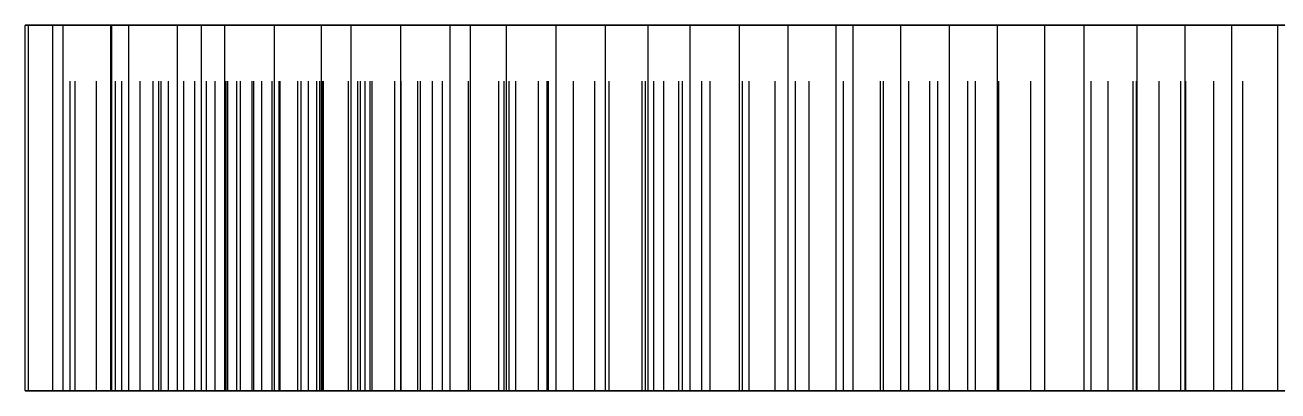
# Model space of a CAD drawing. Header units: millimetres. Extents: x -21 to 107, y -43 to 49.
# Drawn here: x -20.24 to -15.11, y 46.25 to 47.75 of the extents above; entities that cross this region are included whole.
import ezdxf

# ---------------------------------------------------------------- set-up
doc = ezdxf.new("R2010")
doc.units = ezdxf.units.MM
doc.linetypes.add('DASHED', pattern=[1.524, 1.27, -0.254])
doc.layers.add('HIDDEN', color=8, linetype='DASHED')
doc.layers.add('VISIBLE', color=7, linetype='CONTINUOUS')

msp = doc.modelspace()

# ---------------------------------------------------------------- linework, layer by layer
at = {"layer": 'HIDDEN'}
for points in [[(-20.24016, 47.74871), (-20.22633, 47.74871)], [(-20.05506, 47.74871), (-20.24016, 47.74871)], [(-20.24016, 47.74871), (-20.05506, 47.74871)], [(-20.24016, 46.24871), (-20.24016, 47.74871)], [(-20.22633, 47.74871), (-20.03507, 47.74871)], [(-20.22633, 46.24871), (-20.22633, 47.74871)], [(-20.12603, 47.74871), (-20.08462, 47.74871)], [(-19.94826, 47.74871), (-20.12603, 47.74871)], [(-20.12603, 47.74871), (-19.94826, 47.74871)], [(-20.03507, 47.74871), (-20.12603, 47.74871)], [(-20.12603, 46.24871), (-20.12603, 47.74871)], [(-20.08462, 47.74871), (-19.88841, 47.74871)], [(-20.08462, 46.24871), (-20.08462, 47.74871)], [(-19.86951, 47.74871), (-20.05506, 47.74871)], [(-20.05506, 47.74871), (-19.86951, 47.74871)], [(-20.05506, 46.24871), (-20.05506, 47.74871)], [(-20.05506, 46.24871), (-20.05506, 47.74871)], [(-20.03507, 47.74871), (-19.84381, 47.74871)], [(-19.84381, 47.74871), (-20.03507, 47.74871)], [(-20.03507, 46.24871), (-20.03507, 47.74871)], [(-20.03507, 46.24871), (-20.03507, 47.74871)], [(-19.76958, 47.74871), (-19.94826, 47.74871)], [(-19.94826, 47.74871), (-19.76958, 47.74871)], [(-19.94826, 46.24871), (-19.94826, 47.74871)], [(-19.94826, 46.24871), (-19.94826, 47.74871)], [(-19.88841, 47.74871), (-19.69266, 47.74871)], [(-19.88841, 46.24871), (-19.88841, 47.74871)], [(-19.88465, 47.74871), (-19.81592, 47.74871)], [(-19.71533, 47.74871), (-19.88465, 47.74871)], [(-19.88465, 47.74871), (-19.71533, 47.74871)], [(-19.69266, 47.74871), (-19.88465, 47.74871)], [(-19.88465, 46.24871), (-19.88465, 47.74871)], [(-19.68356, 47.74871), (-19.86951, 47.74871)], [(-19.86951, 47.74871), (-19.68356, 47.74871)], [(-19.86951, 46.24871), (-19.86951, 47.74871)], [(-19.86951, 46.24871), (-19.86951, 47.74871)], [(-19.84381, 47.74871), (-19.65263, 47.74871)], [(-19.65263, 47.74871), (-19.84381, 47.74871)], [(-19.84381, 46.24871), (-19.84381, 47.74871)], [(-19.84381, 46.24871), (-19.84381, 47.74871)], [(-19.81592, 47.74871), (-19.61601, 47.74871)], [(-19.81592, 46.24871), (-19.81592, 47.74871)], [(-19.59004, 47.74871), (-19.76958, 47.74871)], [(-19.76958, 47.74871), (-19.59004, 47.74871)], [(-19.76958, 46.24871), (-19.76958, 47.74871)], [(-19.76958, 46.24871), (-19.76958, 47.74871)], [(-19.54467, 47.74871), (-19.71533, 47.74871)], [(-19.71533, 47.74871), (-19.54467, 47.74871)], [(-19.71533, 46.24871), (-19.71533, 47.74871)], [(-19.71533, 46.24871), (-19.71533, 47.74871)], [(-19.69266, 47.74871), (-19.49746, 47.74871)], [(-19.49746, 47.74871), (-19.69266, 47.74871)], [(-19.69266, 46.24871), (-19.69266, 47.74871)], [(-19.69266, 46.24871), (-19.69266, 47.74871)], [(-19.49726, 47.74871), (-19.68356, 47.74871)], [(-19.68356, 47.74871), (-19.49726, 47.74871)], [(-19.68356, 46.24871), (-19.68356, 47.74871)], [(-19.68356, 46.24871), (-19.68356, 47.74871)], [(-19.65263, 47.74871), (-19.46161, 47.74871)], [(-19.46161, 47.74871), (-19.65263, 47.74871)], [(-19.65263, 46.24871), (-19.65263, 47.74871)], [(-19.65263, 46.24871), (-19.65263, 47.74871)], [(-19.61601, 47.74871), (-19.417, 47.74871)], [(-19.61601, 46.24871), (-19.61601, 47.74871)], [(-19.40964, 47.74871), (-19.59004, 47.74871)], [(-19.59004, 47.74871), (-19.40964, 47.74871)], [(-19.59004, 46.24871), (-19.59004, 47.74871)], [(-19.59004, 46.24871), (-19.59004, 47.74871)], [(-19.37266, 47.74871), (-19.54467, 47.74871)], [(-19.54467, 47.74871), (-19.37266, 47.74871)], [(-19.54467, 46.24871), (-19.54467, 47.74871)], [(-19.54467, 46.24871), (-19.54467, 47.74871)], [(-19.51756, 47.74871), (-19.42195, 47.74871)], [(-19.35776, 47.74871), (-19.51756, 47.74871)], [(-19.51756, 47.74871), (-19.35776, 47.74871)], [(-19.417, 47.74871), (-19.51756, 47.74871)], [(-19.51756, 46.24871), (-19.51756, 47.74871)], [(-19.49746, 47.74871), (-19.30292, 47.74871)], [(-19.30292, 47.74871), (-19.49746, 47.74871)], [(-19.49746, 46.24871), (-19.49746, 47.74871)], [(-19.49746, 46.24871), (-19.49746, 47.74871)], [(-19.31066, 47.74871), (-19.49726, 47.74871)], [(-19.49726, 47.74871), (-19.31066, 47.74871)], [(-19.49726, 46.24871), (-19.49726, 47.74871)], [(-19.49726, 46.24871), (-19.49726, 47.74871)], [(-19.46161, 47.74871), (-19.27082, 47.74871)], [(-19.27082, 47.74871), (-19.46161, 47.74871)], [(-19.46161, 46.24871), (-19.46161, 47.74871)], [(-19.46161, 46.24871), (-19.46161, 47.74871)], [(-19.42195, 47.74871), (-19.21959, 47.74871)], [(-19.42195, 46.24871), (-19.42195, 47.74871)], [(-19.417, 47.74871), (-19.21902, 47.74871)], [(-19.21902, 47.74871), (-19.417, 47.74871)], [(-19.417, 46.24871), (-19.417, 47.74871)], [(-19.417, 46.24871), (-19.417, 47.74871)], [(-19.2284, 47.74871), (-19.40964, 47.74871)], [(-19.40964, 47.74871), (-19.2284, 47.74871)], [(-19.40964, 46.24871), (-19.40964, 47.74871)], [(-19.40964, 46.24871), (-19.40964, 47.74871)], [(-19.19931, 47.74871), (-19.37266, 47.74871)], [(-19.37266, 47.74871), (-19.19931, 47.74871)], [(-19.37266, 46.24871), (-19.37266, 47.74871)], [(-19.37266, 46.24871), (-19.37266, 47.74871)], [(-19.19618, 47.74871), (-19.35776, 47.74871)], [(-19.35776, 47.74871), (-19.19618, 47.74871)], [(-19.35776, 46.24871), (-19.35776, 47.74871)], [(-19.35776, 46.24871), (-19.35776, 47.74871)], [(-19.1238, 47.74871), (-19.31066, 47.74871)], [(-19.31066, 47.74871), (-19.1238, 47.74871)], [(-19.31066, 46.24871), (-19.31066, 47.74871)], [(-19.31066, 46.24871), (-19.31066, 47.74871)], [(-19.30292, 47.74871), (-19.10915, 47.74871)], [(-19.10915, 47.74871), (-19.30292, 47.74871)], [(-19.30292, 46.24871), (-19.30292, 47.74871)], [(-19.30292, 46.24871), (-19.30292, 47.74871)], [(-19.27082, 47.74871), (-19.08036, 47.74871)], [(-19.08036, 47.74871), (-19.27082, 47.74871)], [(-19.27082, 46.24871), (-19.27082, 47.74871)], [(-19.27082, 46.24871), (-19.27082, 47.74871)], [(-19.04633, 47.74871), (-19.2284, 47.74871)], [(-19.2284, 47.74871), (-19.04633, 47.74871)], [(-19.2284, 46.24871), (-19.2284, 47.74871)], [(-19.2284, 46.24871), (-19.2284, 47.74871)], [(-19.21959, 47.74871), (-19.01858, 47.74871)], [(-19.21959, 46.24871), (-19.21959, 47.74871)], [(-19.21902, 47.74871), (-19.02218, 47.74871)], [(-19.02218, 47.74871), (-19.21902, 47.74871)], [(-19.21902, 46.24871), (-19.21902, 47.74871)], [(-19.21902, 46.24871), (-19.21902, 47.74871)], [(-19.02458, 47.74871), (-19.19931, 47.74871)], [(-19.19931, 47.74871), (-19.02458, 47.74871)], [(-19.19931, 46.24871), (-19.19931, 47.74871)], [(-19.19931, 46.24871), (-19.19931, 47.74871)], [(-19.0328, 47.74871), (-19.19618, 47.74871)], [(-19.19618, 47.74871), (-19.0328, 47.74871)], [(-19.19618, 46.24871), (-19.19618, 47.74871)], [(-19.19618, 46.24871), (-19.19618, 47.74871)], [(-19.1238, 46.24871), (-19.1238, 47.74871)], [(-19.1238, 46.24871), (-19.1238, 47.74871)], [(-19.10915, 47.74871), (-18.9163, 47.74871)], [(-18.9163, 47.74871), (-19.10915, 47.74871)], [(-19.10915, 46.24871), (-19.10915, 47.74871)], [(-19.10915, 46.24871), (-19.10915, 47.74871)], [(-19.08036, 47.74871), (-19.04633, 47.74871)], [(-19.04633, 47.74871), (-19.08036, 47.74871)], [(-19.08036, 46.24871), (-19.08036, 47.74871)], [(-19.08036, 46.24871), (-19.08036, 47.74871)], [(-19.04633, 46.24871), (-19.04633, 47.74871)], [(-19.04633, 46.24871), (-19.04633, 47.74871)], [(-18.86759, 47.74871), (-19.0328, 47.74871)], [(-19.0328, 47.74871), (-18.86759, 47.74871)], [(-19.0328, 46.24871), (-19.0328, 47.74871)], [(-19.0328, 46.24871), (-19.0328, 47.74871)], [(-19.02707, 47.74871), (-18.90518, 47.74871)], [(-18.87781, 47.74871), (-19.02707, 47.74871)], [(-19.02707, 47.74871), (-18.87781, 47.74871)], [(-19.01858, 47.74871), (-19.02707, 47.74871)], [(-19.02707, 46.24871), (-19.02707, 47.74871)], [(-18.84844, 47.74871), (-19.02458, 47.74871)], [(-19.02458, 47.74871), (-18.84844, 47.74871)], [(-19.02458, 46.24871), (-19.02458, 47.74871)], [(-19.02458, 46.24871), (-19.02458, 47.74871)], [(-19.02218, 47.74871), (-18.82666, 47.74871)], [(-18.82666, 47.74871), (-19.02218, 47.74871)], [(-19.02218, 46.24871), (-19.02218, 47.74871)], [(-19.02218, 46.24871), (-19.02218, 47.74871)], [(-19.01858, 47.74871), (-18.81907, 47.74871)], [(-18.81907, 47.74871), (-19.01858, 47.74871)], [(-19.01858, 46.24871), (-19.01858, 47.74871)], [(-19.01858, 46.24871), (-19.01858, 47.74871)], [(-18.9163, 47.74871), (-18.84844, 47.74871)], [(-18.84844, 47.74871), (-18.9163, 47.74871)], [(-18.9163, 46.24871), (-18.9163, 47.74871)], [(-18.9163, 46.24871), (-18.9163, 47.74871)], [(-18.90518, 47.74871), (-18.70166, 47.74871)], [(-18.90518, 46.24871), (-18.90518, 47.74871)], [(-18.72634, 47.74871), (-18.87781, 47.74871)], [(-18.87781, 47.74871), (-18.72634, 47.74871)], [(-18.87781, 46.24871), (-18.87781, 47.74871)], [(-18.87781, 46.24871), (-18.87781, 47.74871)], [(-18.70049, 47.74871), (-18.86759, 47.74871)], [(-18.86759, 47.74871), (-18.70049, 47.74871)], [(-18.86759, 46.24871), (-18.86759, 47.74871)], [(-18.86759, 46.24871), (-18.86759, 47.74871)], [(-18.84844, 46.24871), (-18.84844, 47.74871)], [(-18.84844, 46.24871), (-18.84844, 47.74871)], [(-18.82666, 47.74871), (-18.63263, 47.74871)], [(-18.63263, 47.74871), (-18.82666, 47.74871)], [(-18.82666, 46.24871), (-18.82666, 47.74871)], [(-18.82666, 46.24871), (-18.82666, 47.74871)], [(-18.81907, 47.74871), (-18.62119, 47.74871)], [(-18.62119, 47.74871), (-18.81907, 47.74871)], [(-18.81907, 46.24871), (-18.81907, 47.74871)], [(-18.81907, 46.24871), (-18.81907, 47.74871)], [(-18.57261, 47.74871), (-18.72634, 47.74871)], [(-18.72634, 47.74871), (-18.57261, 47.74871)], [(-18.72634, 46.24871), (-18.72634, 47.74871)], [(-18.72634, 46.24871), (-18.72634, 47.74871)], [(-18.70166, 47.74871), (-18.49992, 47.74871)], [(-18.70166, 46.24871), (-18.70166, 47.74871)], [(-18.53139, 47.74871), (-18.70049, 47.74871)], [(-18.70049, 47.74871), (-18.53139, 47.74871)], [(-18.70049, 46.24871), (-18.70049, 47.74871)], [(-18.70049, 46.24871), (-18.70049, 47.74871)], [(-18.63263, 47.74871), (-18.53139, 47.74871)], [(-18.53139, 47.74871), (-18.63263, 47.74871)], [(-18.63263, 46.24871), (-18.63263, 47.74871)], [(-18.63263, 46.24871), (-18.63263, 47.74871)], [(-18.62119, 47.74871), (-18.42514, 47.74871)], [(-18.42514, 47.74871), (-18.62119, 47.74871)], [(-18.62119, 46.24871), (-18.62119, 47.74871)], [(-18.62119, 46.24871), (-18.62119, 47.74871)], [(-18.41659, 47.74871), (-18.57261, 47.74871)], [(-18.57261, 47.74871), (-18.41659, 47.74871)], [(-18.57261, 46.24871), (-18.57261, 47.74871)], [(-18.57261, 46.24871), (-18.57261, 47.74871)], [(-18.53139, 46.24871), (-18.53139, 47.74871)], [(-18.53139, 46.24871), (-18.53139, 47.74871)], [(-18.49992, 47.74871), (-18.30013, 47.74871)], [(-18.49992, 46.24871), (-18.49992, 47.74871)], [(-18.42514, 47.74871), (-18.23117, 47.74871)], [(-18.23117, 47.74871), (-18.42514, 47.74871)], [(-18.42514, 46.24871), (-18.42514, 47.74871)], [(-18.42514, 46.24871), (-18.42514, 47.74871)], [(-18.25816, 47.74871), (-18.41659, 47.74871)], [(-18.41659, 47.74871), (-18.25816, 47.74871)], [(-18.41659, 46.24871), (-18.41659, 47.74871)], [(-18.41659, 46.24871), (-18.41659, 47.74871)], [(-18.41629, 47.74871), (-18.26889, 47.74871)], [(-18.2785, 47.74871), (-18.41629, 47.74871)], [(-18.41629, 47.74871), (-18.2785, 47.74871)], [(-18.30013, 47.74871), (-18.41629, 47.74871)], [(-18.41629, 46.24871), (-18.41629, 47.74871)], [(-18.30013, 47.74871), (-18.10246, 47.74871)], [(-18.10246, 47.74871), (-18.30013, 47.74871)], [(-18.30013, 46.24871), (-18.30013, 47.74871)], [(-18.30013, 46.24871), (-18.30013, 47.74871)], [(-18.13809, 47.74871), (-18.2785, 47.74871)], [(-18.2785, 47.74871), (-18.13809, 47.74871)], [(-18.2785, 46.24871), (-18.2785, 47.74871)], [(-18.2785, 46.24871), (-18.2785, 47.74871)], [(-18.26889, 47.74871), (-18.06549, 47.74871)], [(-18.26889, 46.24871), (-18.26889, 47.74871)], [(-18.09717, 47.74871), (-18.25816, 47.74871)], [(-18.25816, 47.74871), (-18.09717, 47.74871)], [(-18.25816, 46.24871), (-18.25816, 47.74871)], [(-18.25816, 46.24871), (-18.25816, 47.74871)], [(-18.23117, 47.74871), (-18.09717, 47.74871)], [(-18.09717, 47.74871), (-18.23117, 47.74871)], [(-18.23117, 46.24871), (-18.23117, 47.74871)], [(-18.23117, 46.24871), (-18.23117, 47.74871)], [(-17.995, 47.74871), (-18.13809, 47.74871)], [(-18.13809, 47.74871), (-17.995, 47.74871)], [(-18.13809, 46.24871), (-18.13809, 47.74871)], [(-18.13809, 46.24871), (-18.13809, 47.74871)], [(-18.10246, 47.74871), (-17.90714, 47.74871)], [(-17.90714, 47.74871), (-18.10246, 47.74871)], [(-18.10246, 46.24871), (-18.10246, 47.74871)], [(-18.10246, 46.24871), (-18.10246, 47.74871)], [(-18.09717, 46.24871), (-18.09717, 47.74871)], [(-18.09717, 46.24871), (-18.09717, 47.74871)], [(-18.06549, 47.74871), (-17.8643, 47.74871)], [(-18.06549, 46.24871), (-18.06549, 47.74871)], [(-17.84915, 47.74871), (-17.995, 47.74871)], [(-17.995, 47.74871), (-17.84915, 47.74871)], [(-17.995, 46.24871), (-17.995, 47.74871)], [(-17.995, 46.24871), (-17.995, 47.74871)], [(-17.90714, 47.74871), (-17.71444, 47.74871)], [(-17.71444, 47.74871), (-17.90714, 47.74871)], [(-17.90714, 46.24871), (-17.90714, 47.74871)], [(-17.90714, 46.24871), (-17.90714, 47.74871)], [(-17.8643, 47.74871), (-17.6655, 47.74871)], [(-17.8643, 46.24871), (-17.8643, 47.74871)], [(-17.70039, 47.74871), (-17.84915, 47.74871)], [(-17.84915, 47.74871), (-17.70039, 47.74871)], [(-17.84915, 46.24871), (-17.84915, 47.74871)], [(-17.84915, 46.24871), (-17.84915, 47.74871)], [(-17.71444, 47.74871), (-17.54854, 47.74871)], [(-17.54854, 47.74871), (-17.71444, 47.74871)], [(-17.71444, 46.24871), (-17.71444, 47.74871)], [(-17.71444, 46.24871), (-17.71444, 47.74871)], [(-17.54854, 47.74871), (-17.70039, 47.74871)], [(-17.70039, 47.74871), (-17.54854, 47.74871)], [(-17.70039, 46.24871), (-17.70039, 47.74871)], [(-17.70039, 46.24871), (-17.70039, 47.74871)], [(-17.68907, 47.74871), (-17.5171, 47.74871)], [(-17.56363, 47.74871), (-17.68907, 47.74871)], [(-17.68907, 47.74871), (-17.56363, 47.74871)], [(-17.6655, 47.74871), (-17.68907, 47.74871)], [(-17.68907, 46.24871), (-17.68907, 47.74871)], [(-17.6655, 47.74871), (-17.46929, 47.74871)], [(-17.46929, 47.74871), (-17.6655, 47.74871)], [(-17.6655, 46.24871), (-17.6655, 47.74871)], [(-17.6655, 46.24871), (-17.6655, 47.74871)], [(-9.79167, 47.74871), (-10.35119, 47.74871), (-10.91071, 47.74871), (-11.47024, 47.74871), (-12.02976, 47.74871), (-12.58929, 47.74871), (-13.14881, 47.74871), (-13.70833, 47.74871), (-14.26786, 47.74871), (-14.82738, 47.74871), (-15.3869, 47.74871), (-15.94643, 47.74871), (-16.50595, 47.74871), (-17.06548, 47.74871), (-17.625, 47.74871)], [(-17.625, 47.74871), (-17.06548, 47.74871), (-16.50595, 47.74871), (-15.94643, 47.74871), (-15.3869, 47.74871), (-14.82738, 47.74871), (-14.26786, 47.74871), (-13.70833, 47.74871), (-13.14881, 47.74871), (-12.58929, 47.74871), (-12.02976, 47.74871), (-11.47024, 47.74871), (-10.91071, 47.74871), (-10.35119, 47.74871), (-9.79167, 47.74871)], [(-17.625, 46.24871), (-17.625, 47.74871)], [(-17.43518, 47.74871), (-17.56363, 47.74871)], [(-17.56363, 47.74871), (-17.43518, 47.74871)], [(-17.56363, 46.24871), (-17.56363, 47.74871)], [(-17.56363, 46.24871), (-17.56363, 47.74871)], [(-17.54854, 46.24871), (-17.54854, 47.74871)], [(-17.54854, 46.24871), (-17.54854, 47.74871)], [(-17.5171, 47.74871), (-17.3151, 47.74871)], [(-17.5171, 46.24871), (-17.5171, 47.74871)], [(-17.46929, 47.74871), (-17.27592, 47.74871)], [(-17.27592, 47.74871), (-17.46929, 47.74871)], [(-17.46929, 46.24871), (-17.46929, 47.74871)], [(-17.46929, 46.24871), (-17.46929, 47.74871)], [(-17.30362, 47.74871), (-17.43518, 47.74871)], [(-17.43518, 47.74871), (-17.30362, 47.74871)], [(-17.43518, 46.24871), (-17.43518, 47.74871)], [(-17.43518, 46.24871), (-17.43518, 47.74871)], [(-17.3151, 47.74871), (-17.11574, 47.74871)], [(-17.3151, 46.24871), (-17.3151, 47.74871)], [(-17.16886, 47.74871), (-17.30362, 47.74871)], [(-17.30362, 47.74871), (-17.16886, 47.74871)], [(-17.30362, 46.24871), (-17.30362, 47.74871)], [(-17.30362, 46.24871), (-17.30362, 47.74871)], [(-17.27592, 47.74871), (-17.08572, 47.74871)], [(-17.08572, 47.74871), (-17.27592, 47.74871)], [(-17.27592, 46.24871), (-17.27592, 47.74871)], [(-17.27592, 46.24871), (-17.27592, 47.74871)], [(-17.03072, 47.74871), (-17.16886, 47.74871)], [(-17.16886, 47.74871), (-17.03072, 47.74871)], [(-17.16886, 46.24871), (-17.16886, 47.74871)], [(-17.16886, 46.24871), (-17.16886, 47.74871)], [(-17.11574, 47.74871), (-16.91918, 47.74871)], [(-17.11574, 46.24871), (-17.11574, 47.74871)], [(-17.08572, 47.74871), (-16.88896, 47.74871)], [(-16.88896, 47.74871), (-17.08572, 47.74871)], [(-17.08572, 46.24871), (-17.08572, 47.74871)], [(-17.08572, 46.24871), (-17.08572, 47.74871)], [(-16.88896, 47.74871), (-17.03072, 47.74871)], [(-17.03072, 47.74871), (-16.88896, 47.74871)], [(-17.03072, 46.24871), (-17.03072, 47.74871)], [(-17.03072, 46.24871), (-17.03072, 47.74871)], [(-16.91918, 47.74871), (-16.72567, 47.74871)], [(-16.91918, 46.24871), (-16.91918, 47.74871)], [(-16.88896, 46.24871), (-16.88896, 47.74871)], [(-16.88896, 46.24871), (-16.88896, 47.74871)], [(-16.85002, 47.74871), (-16.65456, 47.74871)], [(-16.73772, 47.74871), (-16.85002, 47.74871)], [(-16.85002, 47.74871), (-16.73772, 47.74871)], [(-16.72567, 47.74871), (-16.85002, 47.74871)], [(-16.85002, 46.24871), (-16.85002, 47.74871)], [(-16.62203, 47.74871), (-16.73772, 47.74871)], [(-16.73772, 47.74871), (-16.62203, 47.74871)], [(-16.73772, 46.24871), (-16.73772, 47.74871)], [(-16.73772, 46.24871), (-16.73772, 47.74871)], [(-16.72567, 47.74871), (-16.53547, 47.74871)], [(-16.53547, 47.74871), (-16.72567, 47.74871)], [(-16.72567, 46.24871), (-16.72567, 47.74871)], [(-16.72567, 46.24871), (-16.72567, 47.74871)], [(-16.65456, 47.74871), (-16.45525, 47.74871)], [(-16.65456, 46.24871), (-16.65456, 47.74871)], [(-16.50284, 47.74871), (-16.62203, 47.74871)], [(-16.62203, 47.74871), (-16.50284, 47.74871)], [(-16.62203, 46.24871), (-16.62203, 47.74871)], [(-16.62203, 46.24871), (-16.62203, 47.74871)], [(-16.53547, 47.74871), (-16.34897, 47.74871)], [(-16.34897, 47.74871), (-16.53547, 47.74871)], [(-16.53547, 46.24871), (-16.53547, 47.74871)], [(-16.53547, 46.24871), (-16.53547, 47.74871)], [(-16.38002, 47.74871), (-16.50284, 47.74871)], [(-16.50284, 47.74871), (-16.38002, 47.74871)], [(-16.50284, 46.24871), (-16.50284, 47.74871)], [(-16.50284, 46.24871), (-16.50284, 47.74871)], [(-16.45525, 47.74871), (-16.25896, 47.74871)], [(-16.45525, 46.24871), (-16.45525, 47.74871)], [(-16.25338, 47.74871), (-16.38002, 47.74871)], [(-16.38002, 47.74871), (-16.25338, 47.74871)], [(-16.38002, 46.24871), (-16.38002, 47.74871)], [(-16.38002, 46.24871), (-16.38002, 47.74871)], [(-16.34897, 47.74871), (-16.12261, 47.74871)], [(-16.12261, 47.74871), (-16.34897, 47.74871)], [(-16.34897, 46.24871), (-16.34897, 47.74871)], [(-16.34897, 46.24871), (-16.34897, 47.74871)], [(-16.25896, 47.74871), (-16.0659, 47.74871)], [(-16.25896, 46.24871), (-16.25896, 47.74871)], [(-16.12261, 47.74871), (-16.25338, 47.74871)], [(-16.25338, 47.74871), (-16.12261, 47.74871)], [(-16.25338, 46.24871), (-16.25338, 47.74871)], [(-16.25338, 46.24871), (-16.25338, 47.74871)], [(-16.12261, 46.24871), (-16.12261, 47.74871)], [(-16.12261, 46.24871), (-16.12261, 47.74871)], [(-16.0659, 47.74871), (-15.8763, 47.74871)], [(-16.0659, 46.24871), (-16.0659, 47.74871)], [(-15.90443, 47.74871), (-15.68672, 47.74871)], [(-15.80599, 47.74871), (-15.90443, 47.74871)], [(-15.90443, 47.74871), (-15.80599, 47.74871)], [(-15.8763, 47.74871), (-15.90443, 47.74871)], [(-15.90443, 46.24871), (-15.90443, 47.74871)], [(-15.8763, 47.74871), (-15.69049, 47.74871)], [(-15.69049, 47.74871), (-15.8763, 47.74871)], [(-15.8763, 46.24871), (-15.8763, 47.74871)], [(-15.8763, 46.24871), (-15.8763, 47.74871)], [(-15.70379, 47.74871), (-15.80599, 47.74871)], [(-15.80599, 47.74871), (-15.70379, 47.74871)], [(-15.80599, 46.24871), (-15.80599, 47.74871)], [(-15.80599, 46.24871), (-15.80599, 47.74871)], [(-15.59773, 47.74871), (-15.70379, 47.74871)], [(-15.70379, 47.74871), (-15.59773, 47.74871)], [(-15.70379, 46.24871), (-15.70379, 47.74871)], [(-15.70379, 46.24871), (-15.70379, 47.74871)], [(-15.69049, 47.74871), (-15.50886, 47.74871)], [(-15.50886, 47.74871), (-15.69049, 47.74871)], [(-15.69049, 46.24871), (-15.69049, 47.74871)], [(-15.69049, 46.24871), (-15.69049, 47.74871)], [(-15.68672, 47.74871), (-15.49135, 47.74871)], [(-15.68672, 46.24871), (-15.68672, 47.74871)], [(-15.48763, 47.74871), (-15.59773, 47.74871)], [(-15.59773, 47.74871), (-15.48763, 47.74871)], [(-15.59773, 46.24871), (-15.59773, 47.74871)], [(-15.59773, 46.24871), (-15.59773, 47.74871)], [(-15.50886, 47.74871), (-15.25432, 47.74871)], [(-15.25432, 47.74871), (-15.50886, 47.74871)], [(-15.50886, 46.24871), (-15.50886, 47.74871)], [(-15.50886, 46.24871), (-15.50886, 47.74871)], [(-15.49135, 47.74871), (-15.29939, 47.74871)], [(-15.49135, 46.24871), (-15.49135, 47.74871)], [(-15.37327, 47.74871), (-15.48763, 47.74871)], [(-15.48763, 47.74871), (-15.37327, 47.74871)], [(-15.48763, 46.24871), (-15.48763, 47.74871)], [(-15.48763, 46.24871), (-15.48763, 47.74871)], [(-15.25432, 47.74871), (-15.37327, 47.74871)], [(-15.37327, 47.74871), (-15.25432, 47.74871)], [(-15.37327, 46.24871), (-15.37327, 47.74871)], [(-15.37327, 46.24871), (-15.37327, 47.74871)], [(-15.29939, 47.74871), (-15.11104, 47.74871)], [(-15.29939, 46.24871), (-15.29939, 47.74871)], [(-15.25432, 46.24871), (-15.25432, 47.74871)], [(-15.25432, 46.24871), (-15.25432, 47.74871)], [(-15.11104, 47.74871), (-14.92656, 47.74871)], [(-15.11104, 46.24871), (-15.11104, 47.74871)], [(-20.24016, 46.24871), (-20.22633, 46.24871)], [(-20.05506, 46.24871), (-20.24016, 46.24871)], [(-20.24016, 46.24871), (-20.05506, 46.24871)], [(-20.22633, 46.24871), (-20.03507, 46.24871)], [(-20.12603, 46.24871), (-20.08462, 46.24871)], [(-19.94826, 46.24871), (-20.12603, 46.24871)], [(-20.12603, 46.24871), (-19.94826, 46.24871)], [(-20.03507, 46.24871), (-20.12603, 46.24871)], [(-20.08462, 46.24871), (-19.88841, 46.24871)], [(-19.86951, 46.24871), (-20.05506, 46.24871)], [(-20.05506, 46.24871), (-19.86951, 46.24871)], [(-20.03507, 46.24871), (-19.84381, 46.24871)], [(-19.84381, 46.24871), (-20.03507, 46.24871)], [(-19.76958, 46.24871), (-19.94826, 46.24871)], [(-19.94826, 46.24871), (-19.76958, 46.24871)], [(-19.88841, 46.24871), (-19.69266, 46.24871)], [(-19.88465, 46.24871), (-19.81592, 46.24871)], [(-19.71533, 46.24871), (-19.88465, 46.24871)], [(-19.88465, 46.24871), (-19.71533, 46.24871)], [(-19.69266, 46.24871), (-19.88465, 46.24871)], [(-19.68356, 46.24871), (-19.86951, 46.24871)], [(-19.86951, 46.24871), (-19.68356, 46.24871)], [(-19.84381, 46.24871), (-19.65263, 46.24871)], [(-19.65263, 46.24871), (-19.84381, 46.24871)], [(-19.81592, 46.24871), (-19.61601, 46.24871)], [(-19.59004, 46.24871), (-19.76958, 46.24871)], [(-19.76958, 46.24871), (-19.59004, 46.24871)], [(-19.54467, 46.24871), (-19.71533, 46.24871)], [(-19.71533, 46.24871), (-19.54467, 46.24871)], [(-19.69266, 46.24871), (-19.49746, 46.24871)], [(-19.49746, 46.24871), (-19.69266, 46.24871)], [(-19.49726, 46.24871), (-19.68356, 46.24871)], [(-19.68356, 46.24871), (-19.49726, 46.24871)], [(-19.65263, 46.24871), (-19.46161, 46.24871)], [(-19.46161, 46.24871), (-19.65263, 46.24871)], [(-19.61601, 46.24871), (-19.417, 46.24871)], [(-19.40964, 46.24871), (-19.59004, 46.24871)], [(-19.59004, 46.24871), (-19.40964, 46.24871)], [(-19.37266, 46.24871), (-19.54467, 46.24871)], [(-19.54467, 46.24871), (-19.37266, 46.24871)], [(-19.51756, 46.24871), (-19.42195, 46.24871)], [(-19.35776, 46.24871), (-19.51756, 46.24871)], [(-19.51756, 46.24871), (-19.35776, 46.24871)], [(-19.417, 46.24871), (-19.51756, 46.24871)], [(-19.49746, 46.24871), (-19.30292, 46.24871)], [(-19.30292, 46.24871), (-19.49746, 46.24871)], [(-19.31066, 46.24871), (-19.49726, 46.24871)], [(-19.49726, 46.24871), (-19.31066, 46.24871)], [(-19.46161, 46.24871), (-19.27082, 46.24871)], [(-19.27082, 46.24871), (-19.46161, 46.24871)], [(-19.42195, 46.24871), (-19.21959, 46.24871)], [(-19.417, 46.24871), (-19.21902, 46.24871)], [(-19.21902, 46.24871), (-19.417, 46.24871)], [(-19.2284, 46.24871), (-19.40964, 46.24871)], [(-19.40964, 46.24871), (-19.2284, 46.24871)], [(-19.19931, 46.24871), (-19.37266, 46.24871)], [(-19.37266, 46.24871), (-19.19931, 46.24871)], [(-19.19618, 46.24871), (-19.35776, 46.24871)], [(-19.35776, 46.24871), (-19.19618, 46.24871)], [(-19.1238, 46.24871), (-19.31066, 46.24871)], [(-19.31066, 46.24871), (-19.1238, 46.24871)], [(-19.30292, 46.24871), (-19.10915, 46.24871)], [(-19.10915, 46.24871), (-19.30292, 46.24871)], [(-19.27082, 46.24871), (-19.08036, 46.24871)], [(-19.08036, 46.24871), (-19.27082, 46.24871)], [(-19.04633, 46.24871), (-19.2284, 46.24871)], [(-19.2284, 46.24871), (-19.04633, 46.24871)], [(-19.21959, 46.24871), (-19.01858, 46.24871)], [(-19.21902, 46.24871), (-19.02218, 46.24871)], [(-19.02218, 46.24871), (-19.21902, 46.24871)], [(-19.02458, 46.24871), (-19.19931, 46.24871)], [(-19.19931, 46.24871), (-19.02458, 46.24871)], [(-19.0328, 46.24871), (-19.19618, 46.24871)], [(-19.19618, 46.24871), (-19.0328, 46.24871)], [(-19.10915, 46.24871), (-18.9163, 46.24871)], [(-18.9163, 46.24871), (-19.10915, 46.24871)], [(-19.08036, 46.24871), (-19.04633, 46.24871)], [(-19.04633, 46.24871), (-19.08036, 46.24871)], [(-18.86759, 46.24871), (-19.0328, 46.24871)], [(-19.0328, 46.24871), (-18.86759, 46.24871)], [(-19.02707, 46.24871), (-18.90518, 46.24871)], [(-18.87781, 46.24871), (-19.02707, 46.24871)], [(-19.02707, 46.24871), (-18.87781, 46.24871)], [(-19.01858, 46.24871), (-19.02707, 46.24871)], [(-18.84844, 46.24871), (-19.02458, 46.24871)], [(-19.02458, 46.24871), (-18.84844, 46.24871)], [(-19.02218, 46.24871), (-18.82666, 46.24871)], [(-18.82666, 46.24871), (-19.02218, 46.24871)], [(-19.01858, 46.24871), (-18.81907, 46.24871)], [(-18.81907, 46.24871), (-19.01858, 46.24871)], [(-18.9163, 46.24871), (-18.84844, 46.24871)], [(-18.84844, 46.24871), (-18.9163, 46.24871)], [(-18.90518, 46.24871), (-18.70166, 46.24871)], [(-18.72634, 46.24871), (-18.87781, 46.24871)], [(-18.87781, 46.24871), (-18.72634, 46.24871)], [(-18.70049, 46.24871), (-18.86759, 46.24871)], [(-18.86759, 46.24871), (-18.70049, 46.24871)], [(-18.82666, 46.24871), (-18.63263, 46.24871)], [(-18.63263, 46.24871), (-18.82666, 46.24871)], [(-18.81907, 46.24871), (-18.62119, 46.24871)], [(-18.62119, 46.24871), (-18.81907, 46.24871)], [(-18.57261, 46.24871), (-18.72634, 46.24871)], [(-18.72634, 46.24871), (-18.57261, 46.24871)], [(-18.70166, 46.24871), (-18.49992, 46.24871)], [(-18.53139, 46.24871), (-18.70049, 46.24871)], [(-18.70049, 46.24871), (-18.53139, 46.24871)], [(-18.63263, 46.24871), (-18.53139, 46.24871)], [(-18.53139, 46.24871), (-18.63263, 46.24871)], [(-18.62119, 46.24871), (-18.42514, 46.24871)], [(-18.42514, 46.24871), (-18.62119, 46.24871)], [(-18.41659, 46.24871), (-18.57261, 46.24871)], [(-18.57261, 46.24871), (-18.41659, 46.24871)], [(-18.49992, 46.24871), (-18.30013, 46.24871)], [(-18.42514, 46.24871), (-18.23117, 46.24871)], [(-18.23117, 46.24871), (-18.42514, 46.24871)], [(-18.25816, 46.24871), (-18.41659, 46.24871)], [(-18.41659, 46.24871), (-18.25816, 46.24871)], [(-18.41629, 46.24871), (-18.26889, 46.24871)], [(-18.2785, 46.24871), (-18.41629, 46.24871)], [(-18.41629, 46.24871), (-18.2785, 46.24871)], [(-18.30013, 46.24871), (-18.41629, 46.24871)], [(-18.30013, 46.24871), (-18.10246, 46.24871)], [(-18.10246, 46.24871), (-18.30013, 46.24871)], [(-18.13809, 46.24871), (-18.2785, 46.24871)], [(-18.2785, 46.24871), (-18.13809, 46.24871)], [(-18.26889, 46.24871), (-18.06549, 46.24871)], [(-18.09717, 46.24871), (-18.25816, 46.24871)], [(-18.25816, 46.24871), (-18.09717, 46.24871)], [(-18.23117, 46.24871), (-18.09717, 46.24871)], [(-18.09717, 46.24871), (-18.23117, 46.24871)], [(-17.995, 46.24871), (-18.13809, 46.24871)], [(-18.13809, 46.24871), (-17.995, 46.24871)], [(-18.10246, 46.24871), (-17.90714, 46.24871)], [(-17.90714, 46.24871), (-18.10246, 46.24871)], [(-18.06549, 46.24871), (-17.8643, 46.24871)], [(-17.84915, 46.24871), (-17.995, 46.24871)], [(-17.995, 46.24871), (-17.84915, 46.24871)], [(-17.90714, 46.24871), (-17.71444, 46.24871)], [(-17.71444, 46.24871), (-17.90714, 46.24871)], [(-17.8643, 46.24871), (-17.6655, 46.24871)], [(-17.70039, 46.24871), (-17.84915, 46.24871)], [(-17.84915, 46.24871), (-17.70039, 46.24871)], [(-17.71444, 46.24871), (-17.54854, 46.24871)], [(-17.54854, 46.24871), (-17.71444, 46.24871)], [(-17.54854, 46.24871), (-17.70039, 46.24871)], [(-17.70039, 46.24871), (-17.54854, 46.24871)], [(-17.68907, 46.24871), (-17.5171, 46.24871)], [(-17.56363, 46.24871), (-17.68907, 46.24871)], [(-17.68907, 46.24871), (-17.56363, 46.24871)], [(-17.6655, 46.24871), (-17.68907, 46.24871)], [(-17.6655, 46.24871), (-17.46929, 46.24871)], [(-17.46929, 46.24871), (-17.6655, 46.24871)], [(-9.79167, 46.24871), (-10.35119, 46.24871), (-10.91071, 46.24871), (-11.47024, 46.24871), (-12.02976, 46.24871), (-12.58929, 46.24871), (-13.14881, 46.24871), (-13.70833, 46.24871), (-14.26786, 46.24871), (-14.82738, 46.24871), (-15.3869, 46.24871), (-15.94643, 46.24871), (-16.50595, 46.24871), (-17.06548, 46.24871), (-17.625, 46.24871)], [(-17.625, 46.24871), (-17.06548, 46.24871), (-16.50595, 46.24871), (-15.94643, 46.24871), (-15.3869, 46.24871), (-14.82738, 46.24871), (-14.26786, 46.24871), (-13.70833, 46.24871), (-13.14881, 46.24871), (-12.58929, 46.24871), (-12.02976, 46.24871), (-11.47024, 46.24871), (-10.91071, 46.24871), (-10.35119, 46.24871), (-9.79167, 46.24871)], [(-17.43518, 46.24871), (-17.56363, 46.24871)], [(-17.56363, 46.24871), (-17.43518, 46.24871)], [(-17.5171, 46.24871), (-17.3151, 46.24871)], [(-17.46929, 46.24871), (-17.27592, 46.24871)], [(-17.27592, 46.24871), (-17.46929, 46.24871)], [(-17.30362, 46.24871), (-17.43518, 46.24871)], [(-17.43518, 46.24871), (-17.30362, 46.24871)], [(-17.3151, 46.24871), (-17.11574, 46.24871)], [(-17.16886, 46.24871), (-17.30362, 46.24871)], [(-17.30362, 46.24871), (-17.16886, 46.24871)], [(-17.27592, 46.24871), (-17.08572, 46.24871)], [(-17.08572, 46.24871), (-17.27592, 46.24871)], [(-17.03072, 46.24871), (-17.16886, 46.24871)], [(-17.16886, 46.24871), (-17.03072, 46.24871)], [(-17.11574, 46.24871), (-16.91918, 46.24871)], [(-17.08572, 46.24871), (-16.88896, 46.24871)], [(-16.88896, 46.24871), (-17.08572, 46.24871)], [(-16.88896, 46.24871), (-17.03072, 46.24871)], [(-17.03072, 46.24871), (-16.88896, 46.24871)], [(-16.91918, 46.24871), (-16.72567, 46.24871)], [(-16.85002, 46.24871), (-16.65456, 46.24871)], [(-16.73772, 46.24871), (-16.85002, 46.24871)], [(-16.85002, 46.24871), (-16.73772, 46.24871)], [(-16.72567, 46.24871), (-16.85002, 46.24871)], [(-16.62203, 46.24871), (-16.73772, 46.24871)], [(-16.73772, 46.24871), (-16.62203, 46.24871)], [(-16.72567, 46.24871), (-16.53547, 46.24871)], [(-16.53547, 46.24871), (-16.72567, 46.24871)], [(-16.65456, 46.24871), (-16.45525, 46.24871)], [(-16.50284, 46.24871), (-16.62203, 46.24871)], [(-16.62203, 46.24871), (-16.50284, 46.24871)], [(-16.53547, 46.24871), (-16.34897, 46.24871)], [(-16.34897, 46.24871), (-16.53547, 46.24871)], [(-16.38002, 46.24871), (-16.50284, 46.24871)], [(-16.50284, 46.24871), (-16.38002, 46.24871)], [(-16.45525, 46.24871), (-16.25896, 46.24871)], [(-16.25338, 46.24871), (-16.38002, 46.24871)], [(-16.38002, 46.24871), (-16.25338, 46.24871)], [(-16.34897, 46.24871), (-16.12261, 46.24871)], [(-16.12261, 46.24871), (-16.34897, 46.24871)], [(-16.25896, 46.24871), (-16.0659, 46.24871)], [(-16.12261, 46.24871), (-16.25338, 46.24871)], [(-16.25338, 46.24871), (-16.12261, 46.24871)], [(-16.0659, 46.24871), (-15.8763, 46.24871)], [(-15.90443, 46.24871), (-15.68672, 46.24871)], [(-15.80599, 46.24871), (-15.90443, 46.24871)], [(-15.90443, 46.24871), (-15.80599, 46.24871)], [(-15.8763, 46.24871), (-15.90443, 46.24871)], [(-15.8763, 46.24871), (-15.69049, 46.24871)], [(-15.69049, 46.24871), (-15.8763, 46.24871)], [(-15.70379, 46.24871), (-15.80599, 46.24871)], [(-15.80599, 46.24871), (-15.70379, 46.24871)], [(-15.59773, 46.24871), (-15.70379, 46.24871)], [(-15.70379, 46.24871), (-15.59773, 46.24871)], [(-15.69049, 46.24871), (-15.50886, 46.24871)], [(-15.50886, 46.24871), (-15.69049, 46.24871)], [(-15.68672, 46.24871), (-15.49135, 46.24871)], [(-15.48763, 46.24871), (-15.59773, 46.24871)], [(-15.59773, 46.24871), (-15.48763, 46.24871)], [(-15.50886, 46.24871), (-15.25432, 46.24871)], [(-15.25432, 46.24871), (-15.50886, 46.24871)], [(-15.49135, 46.24871), (-15.29939, 46.24871)], [(-15.37327, 46.24871), (-15.48763, 46.24871)], [(-15.48763, 46.24871), (-15.37327, 46.24871)], [(-15.25432, 46.24871), (-15.37327, 46.24871)], [(-15.37327, 46.24871), (-15.25432, 46.24871)], [(-15.29939, 46.24871), (-15.11104, 46.24871)], [(-15.11104, 46.24871), (-14.92656, 46.24871)]]:
    msp.add_lwpolyline(points, dxfattribs=at)
at = {"layer": 'VISIBLE'}
for points in [[(-20.22633, 47.74871), (-20.24016, 47.74871)], [(-20.24016, 46.24871), (-20.24016, 47.74871)], [(-20.12603, 47.74871), (-20.22633, 47.74871)], [(-20.22633, 46.24871), (-20.22633, 47.74871)], [(-20.08462, 47.74871), (-20.12603, 47.74871)], [(-20.12603, 46.24871), (-20.12603, 47.74871)], [(-19.88841, 47.74871), (-20.08462, 47.74871)], [(-20.08462, 46.24871), (-20.08462, 47.74871)], [(-19.88465, 47.74871), (-19.88841, 47.74871)], [(-19.88841, 46.24871), (-19.88841, 47.74871)], [(-19.81592, 47.74871), (-19.88465, 47.74871)], [(-19.88465, 46.24871), (-19.88465, 47.74871)], [(-19.61601, 47.74871), (-19.81592, 47.74871)], [(-19.81592, 46.24871), (-19.81592, 47.74871)], [(-19.51756, 47.74871), (-19.61601, 47.74871)], [(-19.61601, 46.24871), (-19.61601, 47.74871)], [(-19.42195, 47.74871), (-19.51756, 47.74871)], [(-19.51756, 46.24871), (-19.51756, 47.74871)], [(-19.21959, 47.74871), (-19.42195, 47.74871)], [(-19.42195, 46.24871), (-19.42195, 47.74871)], [(-19.02707, 47.74871), (-19.21959, 47.74871)], [(-19.21959, 46.24871), (-19.21959, 47.74871)], [(-18.90518, 47.74871), (-19.02707, 47.74871)], [(-19.02707, 46.24871), (-19.02707, 47.74871)], [(-18.70166, 47.74871), (-18.90518, 47.74871)], [(-18.90518, 46.24871), (-18.90518, 47.74871)], [(-18.49992, 47.74871), (-18.70166, 47.74871)], [(-18.70166, 46.24871), (-18.70166, 47.74871)], [(-18.41629, 47.74871), (-18.49992, 47.74871)], [(-18.49992, 46.24871), (-18.49992, 47.74871)], [(-18.26889, 47.74871), (-18.41629, 47.74871)], [(-18.41629, 46.24871), (-18.41629, 47.74871)], [(-18.06549, 47.74871), (-18.26889, 47.74871)], [(-18.26889, 46.24871), (-18.26889, 47.74871)], [(-17.8643, 47.74871), (-18.06549, 47.74871)], [(-18.06549, 46.24871), (-18.06549, 47.74871)], [(-17.68907, 47.74871), (-17.8643, 47.74871)], [(-17.8643, 46.24871), (-17.8643, 47.74871)], [(-17.5171, 47.74871), (-17.68907, 47.74871)], [(-17.68907, 46.24871), (-17.68907, 47.74871)], [(-17.3151, 47.74871), (-17.5171, 47.74871)], [(-17.5171, 46.24871), (-17.5171, 47.74871)], [(-17.11574, 47.74871), (-17.3151, 47.74871)], [(-17.3151, 46.24871), (-17.3151, 47.74871)], [(-16.91918, 47.74871), (-17.11574, 47.74871)], [(-17.11574, 46.24871), (-17.11574, 47.74871)], [(-16.85002, 47.74871), (-16.91918, 47.74871)], [(-16.91918, 46.24871), (-16.91918, 47.74871)], [(-16.65456, 47.74871), (-16.85002, 47.74871)], [(-16.85002, 46.24871), (-16.85002, 47.74871)], [(-16.45525, 47.74871), (-16.65456, 47.74871)], [(-16.65456, 46.24871), (-16.65456, 47.74871)], [(-16.25896, 47.74871), (-16.45525, 47.74871)], [(-16.45525, 46.24871), (-16.45525, 47.74871)], [(-16.0659, 47.74871), (-16.25896, 47.74871)], [(-16.25896, 46.24871), (-16.25896, 47.74871)], [(-15.90443, 47.74871), (-16.0659, 47.74871)], [(-16.0659, 46.24871), (-16.0659, 47.74871)], [(-15.68672, 47.74871), (-15.90443, 47.74871)], [(-15.90443, 46.24871), (-15.90443, 47.74871)], [(-15.49135, 47.74871), (-15.68672, 47.74871)], [(-15.68672, 46.24871), (-15.68672, 47.74871)], [(-15.29939, 47.74871), (-15.49135, 47.74871)], [(-15.49135, 46.24871), (-15.49135, 47.74871)], [(-15.11104, 47.74871), (-15.29939, 47.74871)], [(-15.29939, 46.24871), (-15.29939, 47.74871)], [(-14.92656, 47.74871), (-15.11104, 47.74871)], [(-15.11104, 46.24871), (-15.11104, 47.74871)], [(-20.22633, 46.24871), (-20.24016, 46.24871)], [(-20.12603, 46.24871), (-20.22633, 46.24871)], [(-20.08462, 46.24871), (-20.12603, 46.24871)], [(-19.88841, 46.24871), (-20.08462, 46.24871)], [(-19.88465, 46.24871), (-19.88841, 46.24871)], [(-19.81592, 46.24871), (-19.88465, 46.24871)], [(-19.61601, 46.24871), (-19.81592, 46.24871)], [(-19.51756, 46.24871), (-19.61601, 46.24871)], [(-19.42195, 46.24871), (-19.51756, 46.24871)], [(-19.21959, 46.24871), (-19.42195, 46.24871)], [(-19.02707, 46.24871), (-19.21959, 46.24871)], [(-18.90518, 46.24871), (-19.02707, 46.24871)], [(-18.70166, 46.24871), (-18.90518, 46.24871)], [(-18.49992, 46.24871), (-18.70166, 46.24871)], [(-18.41629, 46.24871), (-18.49992, 46.24871)], [(-18.26889, 46.24871), (-18.41629, 46.24871)], [(-18.06549, 46.24871), (-18.26889, 46.24871)], [(-17.8643, 46.24871), (-18.06549, 46.24871)], [(-17.68907, 46.24871), (-17.8643, 46.24871)], [(-17.5171, 46.24871), (-17.68907, 46.24871)], [(-17.3151, 46.24871), (-17.5171, 46.24871)], [(-17.11574, 46.24871), (-17.3151, 46.24871)], [(-16.91918, 46.24871), (-17.11574, 46.24871)], [(-16.85002, 46.24871), (-16.91918, 46.24871)], [(-16.65456, 46.24871), (-16.85002, 46.24871)], [(-16.45525, 46.24871), (-16.65456, 46.24871)], [(-16.25896, 46.24871), (-16.45525, 46.24871)], [(-16.0659, 46.24871), (-16.25896, 46.24871)], [(-15.90443, 46.24871), (-16.0659, 46.24871)], [(-15.68672, 46.24871), (-15.90443, 46.24871)], [(-15.49135, 46.24871), (-15.68672, 46.24871)], [(-15.29939, 46.24871), (-15.49135, 46.24871)], [(-15.11104, 46.24871), (-15.29939, 46.24871)], [(-14.92656, 46.24871), (-15.11104, 46.24871)]]:
    msp.add_lwpolyline(points, dxfattribs=at)

doc.saveas('drawing.dxf')
